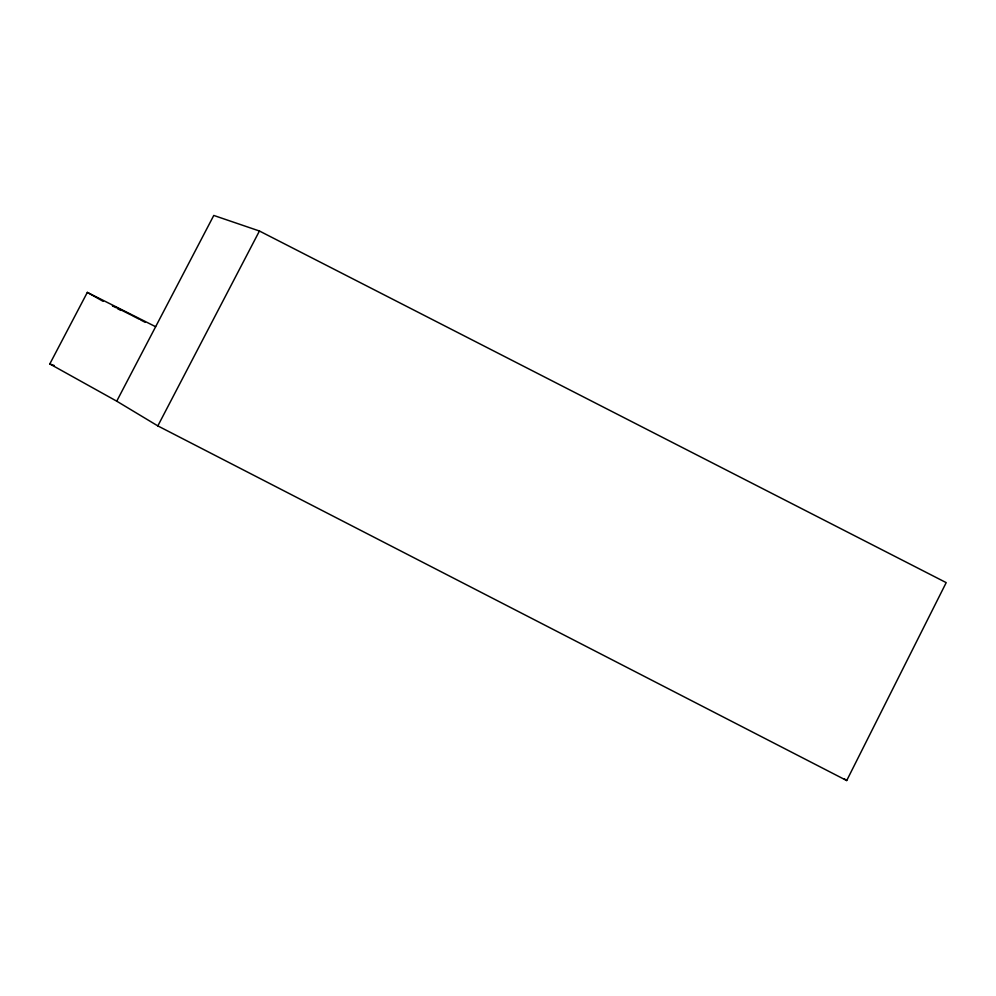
<?xml version="1.0" encoding="UTF-8"?>
<svg xmlns="http://www.w3.org/2000/svg" width="996" height="996" viewBox="0 0 996 996"><rect width="100%" height="100%" fill="white"/><g stroke="black" fill="none" stroke-linecap="round" stroke-linejoin="round"><path stroke-width="1.49" d="M846.712 780.553L946.2 582.623L259.433 231.01L213.779 215.447L116.731 401.176L157.829 425.902L846.712 780.553L844.197 778.735M157.829 425.902L259.433 231.01M116.731 401.176L49.8 363.951L87.324 292.401L155.65 326.713M49.8 363.951L54.145 365.47M113.133 306.009L112.424 305.747L115.499 307.515M115.685 307.229L130.862 314.898M132.182 315.583L139.328 319.268M140.523 319.878L145.292 322.355M117.578 308.636L120.889 310.416M87.324 292.401L103.136 301.34"/></g></svg>
